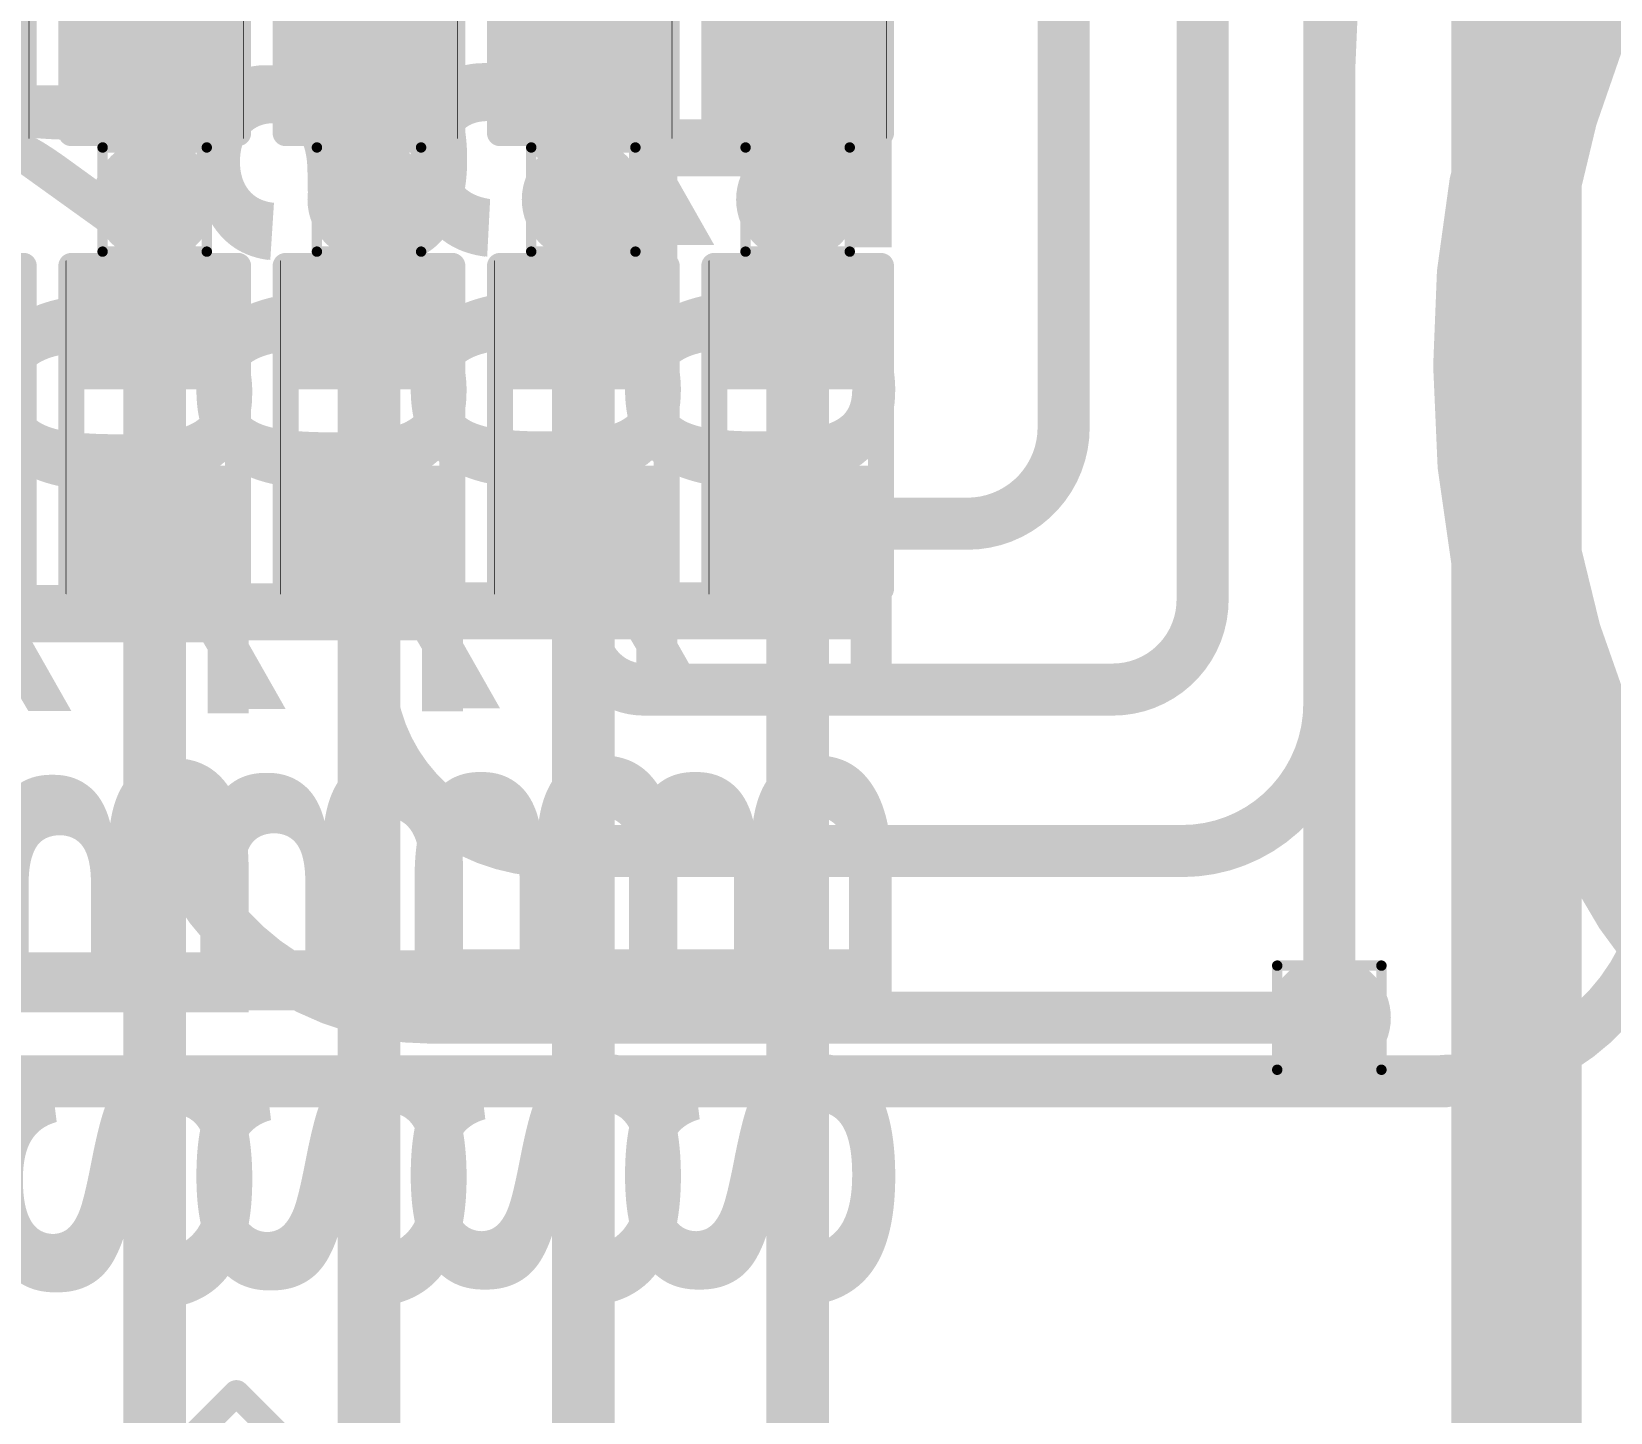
# Model space of a CAD drawing. Header units: inches. Extents: x 3 to 457, y -41 to 239.
# Drawn here: x 114.78 to 122.48, y 128 to 134.73 of the extents above; entities that cross this region are included whole.
import ezdxf

# ---------------------------------------------------------------- set-up
doc = ezdxf.new("R2010")
doc.units = ezdxf.units.IN
for name, color, linetype in [('Bottom Layer', 5, 'Continuous'), ('Drill Drawing', 1, 'Continuous'), ('Fabrication', 76, 'Continuous'), ('Top Layer', 1, 'Continuous'), ('Top Overlay', 2, 'Continuous'), ('Top Paste', 8, 'Continuous'), ('Top Solder', 216, 'Continuous'), ('Via Holes', 16, 'Continuous')]:
    doc.layers.add(name, color=color, linetype=linetype)
doc.styles.add('Arial Black_Bold', font='', dxfattribs={"height": 0.2})
doc.styles.get('Arial Black_Bold').set_extended_font_data('Arial Black', bold=True)

# ---------------------------------------------------------------- blocks, each defined once
blk = doc.blocks.new('S______B______0402_134')
at = {"layer": 'Top Layer'}
for points in [[(-0.6985, -0.3175), (-0.6985, 0.3175), (-0.2413, 0.3175), (-0.2413, -0.3175)], [(0.2413, -0.3175), (0.2413, 0.3175), (0.6985, 0.3175), (0.6985, -0.3175)]]:
    blk.add_hatch(color=1, dxfattribs=at).paths.add_polyline_path(points)
at = {"layer": 'Top Paste'}
for points in [[(-0.6985, -0.3175), (-0.6985, 0.3175), (-0.2413, 0.3175), (-0.2413, -0.3175)], [(0.2413, -0.3175), (0.2413, 0.3175), (0.6985, 0.3175), (0.6985, -0.3175)]]:
    blk.add_hatch(color=8, dxfattribs=at).paths.add_polyline_path(points)
at = {"layer": 'Top Solder'}
for points in [[(-0.7535, -0.3725), (-0.7535, 0.3725), (-0.1863, 0.3725), (-0.1863, -0.3725)], [(0.1863, -0.3725), (0.1863, 0.3725), (0.7535, 0.3725), (0.7535, -0.3725)]]:
    blk.add_hatch(color=216, dxfattribs=at).paths.add_polyline_path(points)
at = {"layer": 'Top Overlay'}
for points in [[(-0.7874, 0.4064, 0.127, 0.127, 0), (-0.7874, -0.4064, 0.127, 0.127, 0)], [(-0.7874, 0.4064, 0.127, 0.127, 0), (0.7874, 0.4064, 0.127, 0.127, 0)], [(0.7874, 0.4064, 0.127, 0.127, 0), (0.7874, -0.4064, 0.127, 0.127, 0)], [(-0.7874, -0.4064, 0.127, 0.127, 0), (0.7874, -0.4064, 0.127, 0.127, 0)], [(-0.8128, -0.4318, 0.00323, 0.00323, 0), (0.8128, -0.4318, 0.00323, 0.00323, 0)]]:
    blk.add_lwpolyline(points, format="xyseb", dxfattribs=at)
for points in [[(-0.8191, 0.4064, 0.0635, 0.0635, 1), (-0.7556, 0.4064, 0.0635, 0.0635, 1)], [(-0.8191, 0.4064, 0.0635, 0.0635, 1), (-0.7556, 0.4064, 0.0635, 0.0635, 1)], [(0.7556, 0.4064, 0.0635, 0.0635, 1), (0.8191, 0.4064, 0.0635, 0.0635, 1)], [(0.7556, 0.4064, 0.0635, 0.0635, 1), (0.8191, 0.4064, 0.0635, 0.0635, 1)], [(-0.8191, -0.4064, 0.0635, 0.0635, 1), (-0.7556, -0.4064, 0.0635, 0.0635, 1)], [(-0.8191, -0.4064, 0.0635, 0.0635, 1), (-0.7556, -0.4064, 0.0635, 0.0635, 1)], [(0.7556, -0.4064, 0.0635, 0.0635, 1), (0.8191, -0.4064, 0.0635, 0.0635, 1)], [(0.7556, -0.4064, 0.0635, 0.0635, 1), (0.8191, -0.4064, 0.0635, 0.0635, 1)], [(-0.8136, -0.4318, 0.00161, 0.00161, 1), (-0.812, -0.4318, 0.00161, 0.00161, 1)], [(0.812, -0.4318, 0.00161, 0.00161, 1), (0.8136, -0.4318, 0.00161, 0.00161, 1)]]:
    blk.add_lwpolyline(points, format="xyseb", close=True, dxfattribs=at)
blk = doc.blocks.new('S______B______0402_135')
at = {"layer": 'Top Layer'}
for points in [[(-0.6985, -0.3175), (-0.6985, 0.3175), (-0.2413, 0.3175), (-0.2413, -0.3175)], [(0.2413, -0.3175), (0.2413, 0.3175), (0.6985, 0.3175), (0.6985, -0.3175)]]:
    blk.add_hatch(color=1, dxfattribs=at).paths.add_polyline_path(points)
at = {"layer": 'Top Paste'}
for points in [[(-0.6985, -0.3175), (-0.6985, 0.3175), (-0.2413, 0.3175), (-0.2413, -0.3175)], [(0.2413, -0.3175), (0.2413, 0.3175), (0.6985, 0.3175), (0.6985, -0.3175)]]:
    blk.add_hatch(color=8, dxfattribs=at).paths.add_polyline_path(points)
at = {"layer": 'Top Solder'}
for points in [[(-0.7535, -0.3725), (-0.7535, 0.3725), (-0.1863, 0.3725), (-0.1863, -0.3725)], [(0.1863, -0.3725), (0.1863, 0.3725), (0.7535, 0.3725), (0.7535, -0.3725)]]:
    blk.add_hatch(color=216, dxfattribs=at).paths.add_polyline_path(points)
at = {"layer": 'Top Overlay'}
for points in [[(-0.7874, 0.4064, 0.127, 0.127, 0), (-0.7874, -0.4064, 0.127, 0.127, 0)], [(-0.7874, 0.4064, 0.127, 0.127, 0), (0.7874, 0.4064, 0.127, 0.127, 0)], [(0.7874, 0.4064, 0.127, 0.127, 0), (0.7874, -0.4064, 0.127, 0.127, 0)], [(-0.7874, -0.4064, 0.127, 0.127, 0), (0.7874, -0.4064, 0.127, 0.127, 0)], [(-0.8128, -0.4318, 0.00323, 0.00323, 0), (0.8128, -0.4318, 0.00323, 0.00323, 0)]]:
    blk.add_lwpolyline(points, format="xyseb", dxfattribs=at)
for points in [[(-0.8191, 0.4064, 0.0635, 0.0635, 1), (-0.7556, 0.4064, 0.0635, 0.0635, 1)], [(-0.8191, 0.4064, 0.0635, 0.0635, 1), (-0.7556, 0.4064, 0.0635, 0.0635, 1)], [(0.7556, 0.4064, 0.0635, 0.0635, 1), (0.8191, 0.4064, 0.0635, 0.0635, 1)], [(0.7556, 0.4064, 0.0635, 0.0635, 1), (0.8191, 0.4064, 0.0635, 0.0635, 1)], [(-0.8191, -0.4064, 0.0635, 0.0635, 1), (-0.7556, -0.4064, 0.0635, 0.0635, 1)], [(-0.8191, -0.4064, 0.0635, 0.0635, 1), (-0.7556, -0.4064, 0.0635, 0.0635, 1)], [(0.7556, -0.4064, 0.0635, 0.0635, 1), (0.8191, -0.4064, 0.0635, 0.0635, 1)], [(0.7556, -0.4064, 0.0635, 0.0635, 1), (0.8191, -0.4064, 0.0635, 0.0635, 1)], [(-0.8136, -0.4318, 0.00161, 0.00161, 1), (-0.812, -0.4318, 0.00161, 0.00161, 1)], [(0.812, -0.4318, 0.00161, 0.00161, 1), (0.8136, -0.4318, 0.00161, 0.00161, 1)]]:
    blk.add_lwpolyline(points, format="xyseb", close=True, dxfattribs=at)
blk = doc.blocks.new('S______B______0402_136')
at = {"layer": 'Top Layer'}
for points in [[(-0.6985, -0.3175), (-0.6985, 0.3175), (-0.2413, 0.3175), (-0.2413, -0.3175)], [(0.2413, -0.3175), (0.2413, 0.3175), (0.6985, 0.3175), (0.6985, -0.3175)]]:
    blk.add_hatch(color=1, dxfattribs=at).paths.add_polyline_path(points)
at = {"layer": 'Top Paste'}
for points in [[(-0.6985, -0.3175), (-0.6985, 0.3175), (-0.2413, 0.3175), (-0.2413, -0.3175)], [(0.2413, -0.3175), (0.2413, 0.3175), (0.6985, 0.3175), (0.6985, -0.3175)]]:
    blk.add_hatch(color=8, dxfattribs=at).paths.add_polyline_path(points)
at = {"layer": 'Top Solder'}
for points in [[(-0.7535, -0.3725), (-0.7535, 0.3725), (-0.1863, 0.3725), (-0.1863, -0.3725)], [(0.1863, -0.3725), (0.1863, 0.3725), (0.7535, 0.3725), (0.7535, -0.3725)]]:
    blk.add_hatch(color=216, dxfattribs=at).paths.add_polyline_path(points)
at = {"layer": 'Top Overlay'}
for points in [[(-0.7874, 0.4064, 0.127, 0.127, 0), (-0.7874, -0.4064, 0.127, 0.127, 0)], [(-0.7874, 0.4064, 0.127, 0.127, 0), (0.7874, 0.4064, 0.127, 0.127, 0)], [(0.7874, 0.4064, 0.127, 0.127, 0), (0.7874, -0.4064, 0.127, 0.127, 0)], [(-0.7874, -0.4064, 0.127, 0.127, 0), (0.7874, -0.4064, 0.127, 0.127, 0)], [(-0.8128, -0.4318, 0.00323, 0.00323, 0), (0.8128, -0.4318, 0.00323, 0.00323, 0)]]:
    blk.add_lwpolyline(points, format="xyseb", dxfattribs=at)
for points in [[(-0.8191, 0.4064, 0.0635, 0.0635, 1), (-0.7556, 0.4064, 0.0635, 0.0635, 1)], [(-0.8191, 0.4064, 0.0635, 0.0635, 1), (-0.7556, 0.4064, 0.0635, 0.0635, 1)], [(0.7556, 0.4064, 0.0635, 0.0635, 1), (0.8191, 0.4064, 0.0635, 0.0635, 1)], [(0.7556, 0.4064, 0.0635, 0.0635, 1), (0.8191, 0.4064, 0.0635, 0.0635, 1)], [(-0.8191, -0.4064, 0.0635, 0.0635, 1), (-0.7556, -0.4064, 0.0635, 0.0635, 1)], [(-0.8191, -0.4064, 0.0635, 0.0635, 1), (-0.7556, -0.4064, 0.0635, 0.0635, 1)], [(0.7556, -0.4064, 0.0635, 0.0635, 1), (0.8191, -0.4064, 0.0635, 0.0635, 1)], [(0.7556, -0.4064, 0.0635, 0.0635, 1), (0.8191, -0.4064, 0.0635, 0.0635, 1)], [(-0.8136, -0.4318, 0.00161, 0.00161, 1), (-0.812, -0.4318, 0.00161, 0.00161, 1)], [(0.812, -0.4318, 0.00161, 0.00161, 1), (0.8136, -0.4318, 0.00161, 0.00161, 1)]]:
    blk.add_lwpolyline(points, format="xyseb", close=True, dxfattribs=at)
at = {"layer": 'Top Overlay', "style": 'Arial Black_Bold'}
blk.add_text('SB03', height=1.27, dxfattribs=at).set_placement((1.0499, -0.436))
blk = doc.blocks.new('S______B______0402_137')
at = {"layer": 'Top Layer'}
for points in [[(-0.6985, -0.3175), (-0.6985, 0.3175), (-0.2413, 0.3175), (-0.2413, -0.3175)], [(0.2413, -0.3175), (0.2413, 0.3175), (0.6985, 0.3175), (0.6985, -0.3175)]]:
    blk.add_hatch(color=1, dxfattribs=at).paths.add_polyline_path(points)
at = {"layer": 'Top Paste'}
for points in [[(-0.6985, -0.3175), (-0.6985, 0.3175), (-0.2413, 0.3175), (-0.2413, -0.3175)], [(0.2413, -0.3175), (0.2413, 0.3175), (0.6985, 0.3175), (0.6985, -0.3175)]]:
    blk.add_hatch(color=8, dxfattribs=at).paths.add_polyline_path(points)
at = {"layer": 'Top Solder'}
for points in [[(-0.7535, -0.3725), (-0.7535, 0.3725), (-0.1863, 0.3725), (-0.1863, -0.3725)], [(0.1863, -0.3725), (0.1863, 0.3725), (0.7535, 0.3725), (0.7535, -0.3725)]]:
    blk.add_hatch(color=216, dxfattribs=at).paths.add_polyline_path(points)
at = {"layer": 'Top Overlay'}
for points in [[(-0.7874, 0.4064, 0.127, 0.127, 0), (-0.7874, -0.4064, 0.127, 0.127, 0)], [(-0.7874, 0.4064, 0.127, 0.127, 0), (0.7874, 0.4064, 0.127, 0.127, 0)], [(0.7874, 0.4064, 0.127, 0.127, 0), (0.7874, -0.4064, 0.127, 0.127, 0)], [(-0.7874, -0.4064, 0.127, 0.127, 0), (0.7874, -0.4064, 0.127, 0.127, 0)], [(-0.8128, -0.4318, 0.00323, 0.00323, 0), (0.8128, -0.4318, 0.00323, 0.00323, 0)]]:
    blk.add_lwpolyline(points, format="xyseb", dxfattribs=at)
for points in [[(-0.8191, 0.4064, 0.0635, 0.0635, 1), (-0.7556, 0.4064, 0.0635, 0.0635, 1)], [(-0.8191, 0.4064, 0.0635, 0.0635, 1), (-0.7556, 0.4064, 0.0635, 0.0635, 1)], [(0.7556, 0.4064, 0.0635, 0.0635, 1), (0.8191, 0.4064, 0.0635, 0.0635, 1)], [(0.7556, 0.4064, 0.0635, 0.0635, 1), (0.8191, 0.4064, 0.0635, 0.0635, 1)], [(-0.8191, -0.4064, 0.0635, 0.0635, 1), (-0.7556, -0.4064, 0.0635, 0.0635, 1)], [(-0.8191, -0.4064, 0.0635, 0.0635, 1), (-0.7556, -0.4064, 0.0635, 0.0635, 1)], [(0.7556, -0.4064, 0.0635, 0.0635, 1), (0.8191, -0.4064, 0.0635, 0.0635, 1)], [(0.7556, -0.4064, 0.0635, 0.0635, 1), (0.8191, -0.4064, 0.0635, 0.0635, 1)], [(-0.8136, -0.4318, 0.00161, 0.00161, 1), (-0.812, -0.4318, 0.00161, 0.00161, 1)], [(0.812, -0.4318, 0.00161, 0.00161, 1), (0.8136, -0.4318, 0.00161, 0.00161, 1)]]:
    blk.add_lwpolyline(points, format="xyseb", close=True, dxfattribs=at)
blk = doc.blocks.new('S______B______0402_138')
at = {"layer": 'Top Layer'}
for points in [[(-0.6985, -0.3175), (-0.6985, 0.3175), (-0.2413, 0.3175), (-0.2413, -0.3175)], [(0.2413, -0.3175), (0.2413, 0.3175), (0.6985, 0.3175), (0.6985, -0.3175)]]:
    blk.add_hatch(color=1, dxfattribs=at).paths.add_polyline_path(points)
at = {"layer": 'Top Paste'}
for points in [[(-0.6985, -0.3175), (-0.6985, 0.3175), (-0.2413, 0.3175), (-0.2413, -0.3175)], [(0.2413, -0.3175), (0.2413, 0.3175), (0.6985, 0.3175), (0.6985, -0.3175)]]:
    blk.add_hatch(color=8, dxfattribs=at).paths.add_polyline_path(points)
at = {"layer": 'Top Solder'}
for points in [[(-0.7535, -0.3725), (-0.7535, 0.3725), (-0.1863, 0.3725), (-0.1863, -0.3725)], [(0.1863, -0.3725), (0.1863, 0.3725), (0.7535, 0.3725), (0.7535, -0.3725)]]:
    blk.add_hatch(color=216, dxfattribs=at).paths.add_polyline_path(points)
at = {"layer": 'Top Overlay'}
for points in [[(-0.7874, 0.4064, 0.127, 0.127, 0), (-0.7874, -0.4064, 0.127, 0.127, 0)], [(-0.7874, 0.4064, 0.127, 0.127, 0), (0.7874, 0.4064, 0.127, 0.127, 0)], [(0.7874, 0.4064, 0.127, 0.127, 0), (0.7874, -0.4064, 0.127, 0.127, 0)], [(-0.7874, -0.4064, 0.127, 0.127, 0), (0.7874, -0.4064, 0.127, 0.127, 0)], [(-0.8128, -0.4318, 0.00323, 0.00323, 0), (0.8128, -0.4318, 0.00323, 0.00323, 0)]]:
    blk.add_lwpolyline(points, format="xyseb", dxfattribs=at)
for points in [[(-0.8191, 0.4064, 0.0635, 0.0635, 1), (-0.7556, 0.4064, 0.0635, 0.0635, 1)], [(-0.8191, 0.4064, 0.0635, 0.0635, 1), (-0.7556, 0.4064, 0.0635, 0.0635, 1)], [(0.7556, 0.4064, 0.0635, 0.0635, 1), (0.8191, 0.4064, 0.0635, 0.0635, 1)], [(0.7556, 0.4064, 0.0635, 0.0635, 1), (0.8191, 0.4064, 0.0635, 0.0635, 1)], [(-0.8191, -0.4064, 0.0635, 0.0635, 1), (-0.7556, -0.4064, 0.0635, 0.0635, 1)], [(-0.8191, -0.4064, 0.0635, 0.0635, 1), (-0.7556, -0.4064, 0.0635, 0.0635, 1)], [(0.7556, -0.4064, 0.0635, 0.0635, 1), (0.8191, -0.4064, 0.0635, 0.0635, 1)], [(0.7556, -0.4064, 0.0635, 0.0635, 1), (0.8191, -0.4064, 0.0635, 0.0635, 1)], [(-0.8136, -0.4318, 0.00161, 0.00161, 1), (-0.812, -0.4318, 0.00161, 0.00161, 1)], [(0.812, -0.4318, 0.00161, 0.00161, 1), (0.8136, -0.4318, 0.00161, 0.00161, 1)]]:
    blk.add_lwpolyline(points, format="xyseb", close=True, dxfattribs=at)
at = {"layer": 'Top Overlay', "style": 'Arial Black_Bold'}
blk.add_text('SB01', height=1.27, dxfattribs=at).set_placement((1.0499, -0.436))
blk = doc.blocks.new('S______B______0402_139')
at = {"layer": 'Top Layer'}
for points in [[(-0.6985, -0.3175), (-0.6985, 0.3175), (-0.2413, 0.3175), (-0.2413, -0.3175)], [(0.2413, -0.3175), (0.2413, 0.3175), (0.6985, 0.3175), (0.6985, -0.3175)]]:
    blk.add_hatch(color=1, dxfattribs=at).paths.add_polyline_path(points)
at = {"layer": 'Top Paste'}
for points in [[(-0.6985, -0.3175), (-0.6985, 0.3175), (-0.2413, 0.3175), (-0.2413, -0.3175)], [(0.2413, -0.3175), (0.2413, 0.3175), (0.6985, 0.3175), (0.6985, -0.3175)]]:
    blk.add_hatch(color=8, dxfattribs=at).paths.add_polyline_path(points)
at = {"layer": 'Top Solder'}
for points in [[(-0.7535, -0.3725), (-0.7535, 0.3725), (-0.1863, 0.3725), (-0.1863, -0.3725)], [(0.1863, -0.3725), (0.1863, 0.3725), (0.7535, 0.3725), (0.7535, -0.3725)]]:
    blk.add_hatch(color=216, dxfattribs=at).paths.add_polyline_path(points)
at = {"layer": 'Top Overlay'}
for points in [[(-0.7874, -0.4064, 0.127, 0.127, 0), (-0.7874, 0.4064, 0.127, 0.127, 0)], [(0.7874, 0.4064, 0.127, 0.127, 0), (-0.7874, 0.4064, 0.127, 0.127, 0)], [(0.7874, -0.4064, 0.127, 0.127, 0), (0.7874, 0.4064, 0.127, 0.127, 0)], [(0.7874, -0.4064, 0.127, 0.127, 0), (-0.7874, -0.4064, 0.127, 0.127, 0)], [(0.8128, -0.4318, 0.00323, 0.00323, 0), (-0.8128, -0.4318, 0.00323, 0.00323, 0)]]:
    blk.add_lwpolyline(points, format="xyseb", dxfattribs=at)
for points in [[(-0.8191, 0.4064, 0.0635, 0.0635, 1), (-0.7556, 0.4064, 0.0635, 0.0635, 1)], [(-0.8191, 0.4064, 0.0635, 0.0635, 1), (-0.7556, 0.4064, 0.0635, 0.0635, 1)], [(0.7556, 0.4064, 0.0635, 0.0635, 1), (0.8191, 0.4064, 0.0635, 0.0635, 1)], [(0.7556, 0.4064, 0.0635, 0.0635, 1), (0.8191, 0.4064, 0.0635, 0.0635, 1)], [(-0.8191, -0.4064, 0.0635, 0.0635, 1), (-0.7556, -0.4064, 0.0635, 0.0635, 1)], [(-0.8191, -0.4064, 0.0635, 0.0635, 1), (-0.7556, -0.4064, 0.0635, 0.0635, 1)], [(0.7556, -0.4064, 0.0635, 0.0635, 1), (0.8191, -0.4064, 0.0635, 0.0635, 1)], [(0.7556, -0.4064, 0.0635, 0.0635, 1), (0.8191, -0.4064, 0.0635, 0.0635, 1)], [(-0.8136, -0.4318, 0.00161, 0.00161, 1), (-0.812, -0.4318, 0.00161, 0.00161, 1)], [(0.812, -0.4318, 0.00161, 0.00161, 1), (0.8136, -0.4318, 0.00161, 0.00161, 1)]]:
    blk.add_lwpolyline(points, format="xyseb", close=True, dxfattribs=at)
blk = doc.blocks.new('S______B______0402_147')
at = {"layer": 'Top Layer'}
for points in [[(-0.6985, -0.3175), (-0.6985, 0.3175), (-0.2413, 0.3175), (-0.2413, -0.3175)], [(0.2413, -0.3175), (0.2413, 0.3175), (0.6985, 0.3175), (0.6985, -0.3175)]]:
    blk.add_hatch(color=1, dxfattribs=at).paths.add_polyline_path(points)
at = {"layer": 'Top Paste'}
for points in [[(-0.6985, -0.3175), (-0.6985, 0.3175), (-0.2413, 0.3175), (-0.2413, -0.3175)], [(0.2413, -0.3175), (0.2413, 0.3175), (0.6985, 0.3175), (0.6985, -0.3175)]]:
    blk.add_hatch(color=8, dxfattribs=at).paths.add_polyline_path(points)
at = {"layer": 'Top Solder'}
for points in [[(-0.7535, -0.3725), (-0.7535, 0.3725), (-0.1863, 0.3725), (-0.1863, -0.3725)], [(0.1863, -0.3725), (0.1863, 0.3725), (0.7535, 0.3725), (0.7535, -0.3725)]]:
    blk.add_hatch(color=216, dxfattribs=at).paths.add_polyline_path(points)
at = {"layer": 'Top Overlay'}
for points in [[(-0.7874, -0.4064, 0.127, 0.127, 0), (-0.7874, 0.4064, 0.127, 0.127, 0)], [(0.7874, 0.4064, 0.127, 0.127, 0), (-0.7874, 0.4064, 0.127, 0.127, 0)], [(0.7874, -0.4064, 0.127, 0.127, 0), (0.7874, 0.4064, 0.127, 0.127, 0)], [(0.7874, -0.4064, 0.127, 0.127, 0), (-0.7874, -0.4064, 0.127, 0.127, 0)], [(0.8128, -0.4318, 0.00323, 0.00323, 0), (-0.8128, -0.4318, 0.00323, 0.00323, 0)]]:
    blk.add_lwpolyline(points, format="xyseb", dxfattribs=at)
for points in [[(-0.8191, 0.4064, 0.0635, 0.0635, 1), (-0.7556, 0.4064, 0.0635, 0.0635, 1)], [(-0.8191, 0.4064, 0.0635, 0.0635, 1), (-0.7556, 0.4064, 0.0635, 0.0635, 1)], [(0.7556, 0.4064, 0.0635, 0.0635, 1), (0.8191, 0.4064, 0.0635, 0.0635, 1)], [(0.7556, 0.4064, 0.0635, 0.0635, 1), (0.8191, 0.4064, 0.0635, 0.0635, 1)], [(-0.8191, -0.4064, 0.0635, 0.0635, 1), (-0.7556, -0.4064, 0.0635, 0.0635, 1)], [(-0.8191, -0.4064, 0.0635, 0.0635, 1), (-0.7556, -0.4064, 0.0635, 0.0635, 1)], [(0.7556, -0.4064, 0.0635, 0.0635, 1), (0.8191, -0.4064, 0.0635, 0.0635, 1)], [(0.7556, -0.4064, 0.0635, 0.0635, 1), (0.8191, -0.4064, 0.0635, 0.0635, 1)], [(-0.8136, -0.4318, 0.00161, 0.00161, 1), (-0.812, -0.4318, 0.00161, 0.00161, 1)], [(0.812, -0.4318, 0.00161, 0.00161, 1), (0.8136, -0.4318, 0.00161, 0.00161, 1)]]:
    blk.add_lwpolyline(points, format="xyseb", close=True, dxfattribs=at)
at = {"layer": 'Top Overlay', "style": 'Arial Black_Bold'}
blk.add_text('SB101', height=1.27, rotation=-180, dxfattribs=at).set_placement((4.329, 0.4473))
blk = doc.blocks.new('S______B______0402_148')
at = {"layer": 'Top Layer'}
for points in [[(-0.6985, -0.3175), (-0.6985, 0.3175), (-0.2413, 0.3175), (-0.2413, -0.3175)], [(0.2413, -0.3175), (0.2413, 0.3175), (0.6985, 0.3175), (0.6985, -0.3175)]]:
    blk.add_hatch(color=1, dxfattribs=at).paths.add_polyline_path(points)
at = {"layer": 'Top Paste'}
for points in [[(-0.6985, -0.3175), (-0.6985, 0.3175), (-0.2413, 0.3175), (-0.2413, -0.3175)], [(0.2413, -0.3175), (0.2413, 0.3175), (0.6985, 0.3175), (0.6985, -0.3175)]]:
    blk.add_hatch(color=8, dxfattribs=at).paths.add_polyline_path(points)
at = {"layer": 'Top Solder'}
for points in [[(-0.7535, -0.3725), (-0.7535, 0.3725), (-0.1863, 0.3725), (-0.1863, -0.3725)], [(0.1863, -0.3725), (0.1863, 0.3725), (0.7535, 0.3725), (0.7535, -0.3725)]]:
    blk.add_hatch(color=216, dxfattribs=at).paths.add_polyline_path(points)
at = {"layer": 'Top Overlay'}
for points in [[(-0.7874, -0.4064, 0.127, 0.127, 0), (-0.7874, 0.4064, 0.127, 0.127, 0)], [(0.7874, 0.4064, 0.127, 0.127, 0), (-0.7874, 0.4064, 0.127, 0.127, 0)], [(0.7874, -0.4064, 0.127, 0.127, 0), (0.7874, 0.4064, 0.127, 0.127, 0)], [(0.7874, -0.4064, 0.127, 0.127, 0), (-0.7874, -0.4064, 0.127, 0.127, 0)], [(0.8128, -0.4318, 0.00323, 0.00323, 0), (-0.8128, -0.4318, 0.00323, 0.00323, 0)]]:
    blk.add_lwpolyline(points, format="xyseb", dxfattribs=at)
for points in [[(-0.8191, 0.4064, 0.0635, 0.0635, 1), (-0.7556, 0.4064, 0.0635, 0.0635, 1)], [(-0.8191, 0.4064, 0.0635, 0.0635, 1), (-0.7556, 0.4064, 0.0635, 0.0635, 1)], [(0.7556, 0.4064, 0.0635, 0.0635, 1), (0.8191, 0.4064, 0.0635, 0.0635, 1)], [(0.7556, 0.4064, 0.0635, 0.0635, 1), (0.8191, 0.4064, 0.0635, 0.0635, 1)], [(-0.8191, -0.4064, 0.0635, 0.0635, 1), (-0.7556, -0.4064, 0.0635, 0.0635, 1)], [(-0.8191, -0.4064, 0.0635, 0.0635, 1), (-0.7556, -0.4064, 0.0635, 0.0635, 1)], [(0.7556, -0.4064, 0.0635, 0.0635, 1), (0.8191, -0.4064, 0.0635, 0.0635, 1)], [(0.7556, -0.4064, 0.0635, 0.0635, 1), (0.8191, -0.4064, 0.0635, 0.0635, 1)], [(-0.8136, -0.4318, 0.00161, 0.00161, 1), (-0.812, -0.4318, 0.00161, 0.00161, 1)], [(0.812, -0.4318, 0.00161, 0.00161, 1), (0.8136, -0.4318, 0.00161, 0.00161, 1)]]:
    blk.add_lwpolyline(points, format="xyseb", close=True, dxfattribs=at)
at = {"layer": 'Top Overlay', "style": 'Arial Black_Bold'}
blk.add_text('SB103', height=1.27, rotation=-180, dxfattribs=at).set_placement((4.3331, 0.4473))
blk = doc.blocks.new('S______B______0402_149')
at = {"layer": 'Top Layer'}
for points in [[(-0.6985, -0.3175), (-0.6985, 0.3175), (-0.2413, 0.3175), (-0.2413, -0.3175)], [(0.2413, -0.3175), (0.2413, 0.3175), (0.6985, 0.3175), (0.6985, -0.3175)]]:
    blk.add_hatch(color=1, dxfattribs=at).paths.add_polyline_path(points)
at = {"layer": 'Top Paste'}
for points in [[(-0.6985, -0.3175), (-0.6985, 0.3175), (-0.2413, 0.3175), (-0.2413, -0.3175)], [(0.2413, -0.3175), (0.2413, 0.3175), (0.6985, 0.3175), (0.6985, -0.3175)]]:
    blk.add_hatch(color=8, dxfattribs=at).paths.add_polyline_path(points)
at = {"layer": 'Top Solder'}
for points in [[(-0.7535, -0.3725), (-0.7535, 0.3725), (-0.1863, 0.3725), (-0.1863, -0.3725)], [(0.1863, -0.3725), (0.1863, 0.3725), (0.7535, 0.3725), (0.7535, -0.3725)]]:
    blk.add_hatch(color=216, dxfattribs=at).paths.add_polyline_path(points)
at = {"layer": 'Top Overlay'}
for points in [[(-0.7874, -0.4064, 0.127, 0.127, 0), (-0.7874, 0.4064, 0.127, 0.127, 0)], [(0.7874, 0.4064, 0.127, 0.127, 0), (-0.7874, 0.4064, 0.127, 0.127, 0)], [(0.7874, -0.4064, 0.127, 0.127, 0), (0.7874, 0.4064, 0.127, 0.127, 0)], [(0.7874, -0.4064, 0.127, 0.127, 0), (-0.7874, -0.4064, 0.127, 0.127, 0)], [(0.8128, -0.4318, 0.00323, 0.00323, 0), (-0.8128, -0.4318, 0.00323, 0.00323, 0)]]:
    blk.add_lwpolyline(points, format="xyseb", dxfattribs=at)
for points in [[(-0.8191, 0.4064, 0.0635, 0.0635, 1), (-0.7556, 0.4064, 0.0635, 0.0635, 1)], [(-0.8191, 0.4064, 0.0635, 0.0635, 1), (-0.7556, 0.4064, 0.0635, 0.0635, 1)], [(0.7556, 0.4064, 0.0635, 0.0635, 1), (0.8191, 0.4064, 0.0635, 0.0635, 1)], [(0.7556, 0.4064, 0.0635, 0.0635, 1), (0.8191, 0.4064, 0.0635, 0.0635, 1)], [(-0.8191, -0.4064, 0.0635, 0.0635, 1), (-0.7556, -0.4064, 0.0635, 0.0635, 1)], [(-0.8191, -0.4064, 0.0635, 0.0635, 1), (-0.7556, -0.4064, 0.0635, 0.0635, 1)], [(0.7556, -0.4064, 0.0635, 0.0635, 1), (0.8191, -0.4064, 0.0635, 0.0635, 1)], [(0.7556, -0.4064, 0.0635, 0.0635, 1), (0.8191, -0.4064, 0.0635, 0.0635, 1)], [(-0.8136, -0.4318, 0.00161, 0.00161, 1), (-0.812, -0.4318, 0.00161, 0.00161, 1)], [(0.812, -0.4318, 0.00161, 0.00161, 1), (0.8136, -0.4318, 0.00161, 0.00161, 1)]]:
    blk.add_lwpolyline(points, format="xyseb", close=True, dxfattribs=at)
at = {"layer": 'Top Overlay', "style": 'Arial Black_Bold'}
blk.add_text('SB102', height=1.27, rotation=-180, dxfattribs=at).set_placement((4.329, 0.4473))
blk = doc.blocks.new('S______B______0402_150')
at = {"layer": 'Top Layer'}
for points in [[(-0.6985, -0.3175), (-0.6985, 0.3175), (-0.2413, 0.3175), (-0.2413, -0.3175)], [(0.2413, -0.3175), (0.2413, 0.3175), (0.6985, 0.3175), (0.6985, -0.3175)]]:
    blk.add_hatch(color=1, dxfattribs=at).paths.add_polyline_path(points)
at = {"layer": 'Top Paste'}
for points in [[(-0.6985, -0.3175), (-0.6985, 0.3175), (-0.2413, 0.3175), (-0.2413, -0.3175)], [(0.2413, -0.3175), (0.2413, 0.3175), (0.6985, 0.3175), (0.6985, -0.3175)]]:
    blk.add_hatch(color=8, dxfattribs=at).paths.add_polyline_path(points)
at = {"layer": 'Top Solder'}
for points in [[(-0.7535, -0.3725), (-0.7535, 0.3725), (-0.1863, 0.3725), (-0.1863, -0.3725)], [(0.1863, -0.3725), (0.1863, 0.3725), (0.7535, 0.3725), (0.7535, -0.3725)]]:
    blk.add_hatch(color=216, dxfattribs=at).paths.add_polyline_path(points)
at = {"layer": 'Top Overlay'}
for points in [[(-0.7874, -0.4064, 0.127, 0.127, 0), (-0.7874, 0.4064, 0.127, 0.127, 0)], [(0.7874, 0.4064, 0.127, 0.127, 0), (-0.7874, 0.4064, 0.127, 0.127, 0)], [(0.7874, -0.4064, 0.127, 0.127, 0), (0.7874, 0.4064, 0.127, 0.127, 0)], [(0.7874, -0.4064, 0.127, 0.127, 0), (-0.7874, -0.4064, 0.127, 0.127, 0)], [(0.8128, -0.4318, 0.00323, 0.00323, 0), (-0.8128, -0.4318, 0.00323, 0.00323, 0)]]:
    blk.add_lwpolyline(points, format="xyseb", dxfattribs=at)
for points in [[(-0.8191, 0.4064, 0.0635, 0.0635, 1), (-0.7556, 0.4064, 0.0635, 0.0635, 1)], [(-0.8191, 0.4064, 0.0635, 0.0635, 1), (-0.7556, 0.4064, 0.0635, 0.0635, 1)], [(0.7556, 0.4064, 0.0635, 0.0635, 1), (0.8191, 0.4064, 0.0635, 0.0635, 1)], [(0.7556, 0.4064, 0.0635, 0.0635, 1), (0.8191, 0.4064, 0.0635, 0.0635, 1)], [(-0.8191, -0.4064, 0.0635, 0.0635, 1), (-0.7556, -0.4064, 0.0635, 0.0635, 1)], [(-0.8191, -0.4064, 0.0635, 0.0635, 1), (-0.7556, -0.4064, 0.0635, 0.0635, 1)], [(0.7556, -0.4064, 0.0635, 0.0635, 1), (0.8191, -0.4064, 0.0635, 0.0635, 1)], [(0.7556, -0.4064, 0.0635, 0.0635, 1), (0.8191, -0.4064, 0.0635, 0.0635, 1)], [(-0.8136, -0.4318, 0.00161, 0.00161, 1), (-0.812, -0.4318, 0.00161, 0.00161, 1)], [(0.812, -0.4318, 0.00161, 0.00161, 1), (0.8136, -0.4318, 0.00161, 0.00161, 1)]]:
    blk.add_lwpolyline(points, format="xyseb", close=True, dxfattribs=at)
at = {"layer": 'Top Overlay', "style": 'Arial Black_Bold'}
blk.add_text('SB104', height=1.27, rotation=-180, dxfattribs=at).set_placement((4.3425, 0.4473))

msp = doc.modelspace()

# ---------------------------------------------------------------- hatches: boundary and pattern name
at = {"layer": 'Bottom Layer'}
h = msp.add_hatch(color=5, dxfattribs=at)
edge = h.paths.add_edge_path()
edge.add_arc((115.383, 133.9112), 0.3, 0, 360)
h = msp.add_hatch(color=5, dxfattribs=at)
edge = h.paths.add_edge_path()
edge.add_arc((116.428, 133.9112), 0.3, 0, 360)
h = msp.add_hatch(color=5, dxfattribs=at)
edge = h.paths.add_edge_path()
edge.add_arc((117.473, 133.9112), 0.3, 0, 360)
h = msp.add_hatch(color=5, dxfattribs=at)
edge = h.paths.add_edge_path()
edge.add_arc((118.518, 133.9112), 0.3, 0, 360)
h = msp.add_hatch(color=5, dxfattribs=at)
edge = h.paths.add_edge_path()
edge.add_arc((121.1105, 129.921), 0.3, 0, 360)
at = {"layer": 'Top Layer'}
h = msp.add_hatch(color=1, dxfattribs=at)
edge = h.paths.add_edge_path()
edge.add_arc((115.383, 133.9112), 0.3, 0, 360)
h = msp.add_hatch(color=1, dxfattribs=at)
edge = h.paths.add_edge_path()
edge.add_arc((116.428, 133.9112), 0.3, 0, 360)
h = msp.add_hatch(color=1, dxfattribs=at)
edge = h.paths.add_edge_path()
edge.add_arc((117.473, 133.9112), 0.3, 0, 360)
h = msp.add_hatch(color=1, dxfattribs=at)
edge = h.paths.add_edge_path()
edge.add_arc((118.518, 133.9112), 0.3, 0, 360)
h = msp.add_hatch(color=1, dxfattribs=at)
edge = h.paths.add_edge_path()
edge.add_arc((121.1105, 129.921), 0.3, 0, 360)
at = {"layer": 'Via Holes'}
h = msp.add_hatch(color=7, dxfattribs=at)
edge = h.paths.add_edge_path()
edge.add_arc((115.383, 133.9112), 0.15, 0, 360)
h = msp.add_hatch(color=7, dxfattribs=at)
edge = h.paths.add_edge_path()
edge.add_arc((116.428, 133.9112), 0.15, 0, 360)
h = msp.add_hatch(color=7, dxfattribs=at)
edge = h.paths.add_edge_path()
edge.add_arc((117.473, 133.9112), 0.15, 0, 360)
h = msp.add_hatch(color=7, dxfattribs=at)
edge = h.paths.add_edge_path()
edge.add_arc((118.518, 133.9112), 0.15, 0, 360)
h = msp.add_hatch(color=7, dxfattribs=at)
edge = h.paths.add_edge_path()
edge.add_arc((121.1105, 129.921), 0.15, 0, 360)

# ---------------------------------------------------------------- linework, layer by layer
at = {"layer": 'Bottom Layer'}
for points in [[(121.9349, 133.1155, 0.635, 0.635, -0.412682), (126.1807, 137.4629, 0.635, 0.635, 0)], [(121.1105, 134.5582, 0.254, 0.254, -0.198965), (122.0552, 136.8384, 0.254, 0.254, 0)], [(121.1105, 134.5582, 0.254, 0.254, 0), (121.1105, 134.5571, 0.254, 0.254, 0)], [(121.1105, 129.921, 0.254, 0.254, 0), (121.1105, 134.5571, 0.254, 0.254, 0)], [(115.383, 122.2683, 0.3048, 0.3048, 0), (115.383, 133.9112, 0.3048, 0.3048, 0)], [(116.428, 123.0044, 0.3048, 0.3048, 0), (116.428, 133.9112, 0.3048, 0.3048, 0)], [(117.473, 124.2842, 0.3048, 0.3048, 0), (117.473, 133.9112, 0.3048, 0.3048, 0)], [(118.518, 127.7604, 0.3048, 0.3048, 0), (118.518, 133.9112, 0.3048, 0.3048, 0)], [(121.9349, 133.1155, 0.635, 0.635, 0), (121.9352, 133.0804, 0.635, 0.635, 0)], [(126.4848, 128.4703, 0.635, 0.635, -0.413422), (121.9352, 133.0804, 0.635, 0.635, 0)]]:
    msp.add_lwpolyline(points, format="xyseb", dxfattribs=at)
for points in [[(121.047, 134.5582, 0.127, 0.127, 1), (121.174, 134.5582, 0.127, 0.127, 1)], [(121.047, 134.5582, 0.127, 0.127, 1), (121.174, 134.5582, 0.127, 0.127, 1)], [(121.047, 134.5571, 0.127, 0.127, 1), (121.174, 134.5571, 0.127, 0.127, 1)], [(121.047, 134.5571, 0.127, 0.127, 1), (121.174, 134.5571, 0.127, 0.127, 1)], [(115.3068, 133.9112, 0.1524, 0.1524, 1), (115.4592, 133.9112, 0.1524, 0.1524, 1)], [(116.3518, 133.9112, 0.1524, 0.1524, 1), (116.5042, 133.9112, 0.1524, 0.1524, 1)], [(117.3968, 133.9112, 0.1524, 0.1524, 1), (117.5492, 133.9112, 0.1524, 0.1524, 1)], [(118.4418, 133.9112, 0.1524, 0.1524, 1), (118.5942, 133.9112, 0.1524, 0.1524, 1)], [(121.7761, 133.1155, 0.3175, 0.3175, 1), (122.0936, 133.1155, 0.3175, 0.3175, 1)], [(121.7761, 133.1155, 0.3175, 0.3175, 1), (122.0936, 133.1155, 0.3175, 0.3175, 1)], [(121.7764, 133.0804, 0.3175, 0.3175, 1), (122.0939, 133.0804, 0.3175, 0.3175, 1)], [(121.7764, 133.0804, 0.3175, 0.3175, 1), (122.0939, 133.0804, 0.3175, 0.3175, 1)], [(121.047, 129.921, 0.127, 0.127, 1), (121.174, 129.921, 0.127, 0.127, 1)]]:
    msp.add_lwpolyline(points, format="xyseb", close=True, dxfattribs=at)
at = {"layer": 'Drill Drawing'}
for points in [[(115.129, 134.1652, 0.0508, 0.0508, 0), (115.637, 134.1652, 0.0508, 0.0508, 0)], [(115.129, 133.6572, 0.0508, 0.0508, 0), (115.129, 134.1652, 0.0508, 0.0508, 0)], [(115.637, 133.6572, 0.0508, 0.0508, 0), (115.637, 134.1652, 0.0508, 0.0508, 0)], [(116.174, 134.1652, 0.0508, 0.0508, 0), (116.682, 134.1652, 0.0508, 0.0508, 0)], [(116.174, 133.6572, 0.0508, 0.0508, 0), (116.174, 134.1652, 0.0508, 0.0508, 0)], [(116.682, 133.6572, 0.0508, 0.0508, 0), (116.682, 134.1652, 0.0508, 0.0508, 0)], [(117.219, 134.1652, 0.0508, 0.0508, 0), (117.727, 134.1652, 0.0508, 0.0508, 0)], [(117.219, 133.6572, 0.0508, 0.0508, 0), (117.219, 134.1652, 0.0508, 0.0508, 0)], [(117.727, 133.6572, 0.0508, 0.0508, 0), (117.727, 134.1652, 0.0508, 0.0508, 0)], [(118.264, 134.1652, 0.0508, 0.0508, 0), (118.772, 134.1652, 0.0508, 0.0508, 0)], [(118.264, 133.6572, 0.0508, 0.0508, 0), (118.264, 134.1652, 0.0508, 0.0508, 0)], [(118.772, 133.6572, 0.0508, 0.0508, 0), (118.772, 134.1652, 0.0508, 0.0508, 0)], [(115.129, 133.6572, 0.0508, 0.0508, 0), (115.637, 133.6572, 0.0508, 0.0508, 0)], [(116.174, 133.6572, 0.0508, 0.0508, 0), (116.682, 133.6572, 0.0508, 0.0508, 0)], [(117.219, 133.6572, 0.0508, 0.0508, 0), (117.727, 133.6572, 0.0508, 0.0508, 0)], [(118.264, 133.6572, 0.0508, 0.0508, 0), (118.772, 133.6572, 0.0508, 0.0508, 0)], [(120.8565, 130.175, 0.0508, 0.0508, 0), (121.3645, 130.175, 0.0508, 0.0508, 0)], [(120.8565, 129.667, 0.0508, 0.0508, 0), (120.8565, 130.175, 0.0508, 0.0508, 0)], [(121.3645, 129.667, 0.0508, 0.0508, 0), (121.3645, 130.175, 0.0508, 0.0508, 0)], [(120.8565, 129.667, 0.0508, 0.0508, 0), (121.3645, 129.667, 0.0508, 0.0508, 0)]]:
    msp.add_lwpolyline(points, format="xyseb", dxfattribs=at)
for points in [[(115.1163, 134.1652, 0.0254, 0.0254, 1), (115.1417, 134.1652, 0.0254, 0.0254, 1)], [(115.1163, 134.1652, 0.0254, 0.0254, 1), (115.1417, 134.1652, 0.0254, 0.0254, 1)], [(115.6243, 134.1652, 0.0254, 0.0254, 1), (115.6497, 134.1652, 0.0254, 0.0254, 1)], [(115.6243, 134.1652, 0.0254, 0.0254, 1), (115.6497, 134.1652, 0.0254, 0.0254, 1)], [(116.1613, 134.1652, 0.0254, 0.0254, 1), (116.1867, 134.1652, 0.0254, 0.0254, 1)], [(116.1613, 134.1652, 0.0254, 0.0254, 1), (116.1867, 134.1652, 0.0254, 0.0254, 1)], [(116.6693, 134.1652, 0.0254, 0.0254, 1), (116.6947, 134.1652, 0.0254, 0.0254, 1)], [(116.6693, 134.1652, 0.0254, 0.0254, 1), (116.6947, 134.1652, 0.0254, 0.0254, 1)], [(117.2063, 134.1652, 0.0254, 0.0254, 1), (117.2317, 134.1652, 0.0254, 0.0254, 1)], [(117.2063, 134.1652, 0.0254, 0.0254, 1), (117.2317, 134.1652, 0.0254, 0.0254, 1)], [(117.7143, 134.1652, 0.0254, 0.0254, 1), (117.7397, 134.1652, 0.0254, 0.0254, 1)], [(117.7143, 134.1652, 0.0254, 0.0254, 1), (117.7397, 134.1652, 0.0254, 0.0254, 1)], [(118.2513, 134.1652, 0.0254, 0.0254, 1), (118.2767, 134.1652, 0.0254, 0.0254, 1)], [(118.2513, 134.1652, 0.0254, 0.0254, 1), (118.2767, 134.1652, 0.0254, 0.0254, 1)], [(118.7593, 134.1652, 0.0254, 0.0254, 1), (118.7847, 134.1652, 0.0254, 0.0254, 1)], [(118.7593, 134.1652, 0.0254, 0.0254, 1), (118.7847, 134.1652, 0.0254, 0.0254, 1)], [(115.1163, 133.6572, 0.0254, 0.0254, 1), (115.1417, 133.6572, 0.0254, 0.0254, 1)], [(115.1163, 133.6572, 0.0254, 0.0254, 1), (115.1417, 133.6572, 0.0254, 0.0254, 1)], [(115.6243, 133.6572, 0.0254, 0.0254, 1), (115.6497, 133.6572, 0.0254, 0.0254, 1)], [(115.6243, 133.6572, 0.0254, 0.0254, 1), (115.6497, 133.6572, 0.0254, 0.0254, 1)], [(116.1613, 133.6572, 0.0254, 0.0254, 1), (116.1867, 133.6572, 0.0254, 0.0254, 1)], [(116.1613, 133.6572, 0.0254, 0.0254, 1), (116.1867, 133.6572, 0.0254, 0.0254, 1)], [(116.6693, 133.6572, 0.0254, 0.0254, 1), (116.6947, 133.6572, 0.0254, 0.0254, 1)], [(116.6693, 133.6572, 0.0254, 0.0254, 1), (116.6947, 133.6572, 0.0254, 0.0254, 1)], [(117.2063, 133.6572, 0.0254, 0.0254, 1), (117.2317, 133.6572, 0.0254, 0.0254, 1)], [(117.2063, 133.6572, 0.0254, 0.0254, 1), (117.2317, 133.6572, 0.0254, 0.0254, 1)], [(117.7143, 133.6572, 0.0254, 0.0254, 1), (117.7397, 133.6572, 0.0254, 0.0254, 1)], [(117.7143, 133.6572, 0.0254, 0.0254, 1), (117.7397, 133.6572, 0.0254, 0.0254, 1)], [(118.2513, 133.6572, 0.0254, 0.0254, 1), (118.2767, 133.6572, 0.0254, 0.0254, 1)], [(118.2513, 133.6572, 0.0254, 0.0254, 1), (118.2767, 133.6572, 0.0254, 0.0254, 1)], [(118.7593, 133.6572, 0.0254, 0.0254, 1), (118.7847, 133.6572, 0.0254, 0.0254, 1)], [(118.7593, 133.6572, 0.0254, 0.0254, 1), (118.7847, 133.6572, 0.0254, 0.0254, 1)], [(120.8438, 130.175, 0.0254, 0.0254, 1), (120.8692, 130.175, 0.0254, 0.0254, 1)], [(120.8438, 130.175, 0.0254, 0.0254, 1), (120.8692, 130.175, 0.0254, 0.0254, 1)], [(121.3518, 130.175, 0.0254, 0.0254, 1), (121.3772, 130.175, 0.0254, 0.0254, 1)], [(121.3518, 130.175, 0.0254, 0.0254, 1), (121.3772, 130.175, 0.0254, 0.0254, 1)], [(120.8438, 129.667, 0.0254, 0.0254, 1), (120.8692, 129.667, 0.0254, 0.0254, 1)], [(120.8438, 129.667, 0.0254, 0.0254, 1), (120.8692, 129.667, 0.0254, 0.0254, 1)], [(121.3518, 129.667, 0.0254, 0.0254, 1), (121.3772, 129.667, 0.0254, 0.0254, 1)], [(121.3518, 129.667, 0.0254, 0.0254, 1), (121.3772, 129.667, 0.0254, 0.0254, 1)]]:
    msp.add_lwpolyline(points, format="xyseb", close=True, dxfattribs=at)
at = {"layer": 'Fabrication'}
for points in [[(122.7511, 130.6944, 0.254, 0.254, -0.414214), (121.6695, 129.6128, 0.254, 0.254, 0)], [(107.3298, 129.6101, 0.254, 0.254, 0), (121.6695, 129.6101, 0.254, 0.254, 0)]]:
    msp.add_lwpolyline(points, format="xyseb", dxfattribs=at)
for points in [[(121.606, 129.6128, 0.127, 0.127, 1), (121.733, 129.6128, 0.127, 0.127, 1)], [(121.606, 129.6101, 0.127, 0.127, 1), (121.733, 129.6101, 0.127, 0.127, 1)]]:
    msp.add_lwpolyline(points, format="xyseb", close=True, dxfattribs=at)
at = {"layer": 'Top Layer'}
for points in [[(121.1105, 131.4507, 0.254, 0.254, 0), (121.1105, 137.0747, 0.254, 0.254, 0)], [(119.8151, 132.8, 0.254, 0.254, 0), (119.8151, 135.9885, 0.254, 0.254, 0)], [(122.023, 127.0686, 0.635, 0.635, 0), (122.023, 135.1208, 0.635, 0.635, 0)], [(120.4926, 131.9594, 0.254, 0.254, 0), (120.4926, 135.0687, 0.254, 0.254, 0)], [(115.383, 133.9112, 0.2794, 0.2794, 0), (115.383, 134.5526, 0.2794, 0.2794, 0)], [(116.428, 133.9112, 0.2794, 0.2794, 0), (116.428, 134.5526, 0.2794, 0.2794, 0)], [(117.473, 133.9112, 0.2794, 0.2794, 0), (117.473, 134.5526, 0.2794, 0.2794, 0)], [(118.518, 133.9112, 0.2794, 0.2794, 0), (118.518, 134.5526, 0.2794, 0.2794, 0)], [(115.383, 133.2699, 0.2794, 0.2794, 0), (115.383, 133.9112, 0.2794, 0.2794, 0)], [(116.428, 133.2699, 0.2794, 0.2794, 0), (116.428, 133.9112, 0.2794, 0.2794, 0)], [(117.473, 133.2699, 0.2794, 0.2794, 0), (117.473, 133.9112, 0.2794, 0.2794, 0)], [(118.518, 133.2699, 0.2794, 0.2794, 0), (118.518, 133.9112, 0.2794, 0.2794, 0)], [(119.8151, 132.8, 0.254, 0.254, -0.414214), (119.3452, 132.3301, 0.254, 0.254, 0)], [(115.383, 131.2736, 0.254, 0.254, 0), (115.383, 132.3301, 0.254, 0.254, 0)], [(116.428, 131.6317, 0.254, 0.254, 0), (116.428, 132.3301, 0.254, 0.254, 0)], [(117.473, 131.8179, 0.254, 0.254, 0), (117.473, 132.3301, 0.254, 0.254, 0)], [(118.518, 132.3301, 0.254, 0.254, 0), (119.3452, 132.3301, 0.254, 0.254, 0)], [(120.4926, 131.9594, 0.254, 0.254, -0.414214), (120.0544, 131.5212, 0.254, 0.254, 0)], [(117.7697, 131.5212, 0.254, 0.254, -0.414214), (117.473, 131.8179, 0.254, 0.254, 0)], [(117.3259, 130.7338, 0.254, 0.254, -0.414214), (116.428, 131.6317, 0.254, 0.254, 0)], [(117.7697, 131.5212, 0.254, 0.254, 0), (120.0544, 131.5212, 0.254, 0.254, 0)], [(121.1105, 131.4507, 0.254, 0.254, -0.414214), (120.3935, 130.7338, 0.254, 0.254, 0)], [(116.7356, 129.921, 0.254, 0.254, -0.414214), (115.383, 131.2736, 0.254, 0.254, 0)], [(117.3259, 130.7338, 0.254, 0.254, 0), (120.3924, 130.7338, 0.254, 0.254, 0)], [(120.3924, 130.7338, 0.254, 0.254, 0), (120.3935, 130.7338, 0.254, 0.254, 0)], [(116.7356, 129.921, 0.254, 0.254, 0), (121.1105, 129.921, 0.254, 0.254, 0)]]:
    msp.add_lwpolyline(points, format="xyseb", dxfattribs=at)
for points in [[(115.3131, 134.5526, 0.1397, 0.1397, 1), (115.4528, 134.5526, 0.1397, 0.1397, 1)], [(116.3581, 134.5526, 0.1397, 0.1397, 1), (116.4978, 134.5526, 0.1397, 0.1397, 1)], [(117.4032, 134.5526, 0.1397, 0.1397, 1), (117.5429, 134.5526, 0.1397, 0.1397, 1)], [(118.4482, 134.5526, 0.1397, 0.1397, 1), (118.5879, 134.5526, 0.1397, 0.1397, 1)], [(115.3131, 133.9112, 0.1397, 0.1397, 1), (115.4528, 133.9112, 0.1397, 0.1397, 1)], [(115.3131, 133.9112, 0.1397, 0.1397, 1), (115.4528, 133.9112, 0.1397, 0.1397, 1)], [(116.3581, 133.9112, 0.1397, 0.1397, 1), (116.4978, 133.9112, 0.1397, 0.1397, 1)], [(116.3581, 133.9112, 0.1397, 0.1397, 1), (116.4978, 133.9112, 0.1397, 0.1397, 1)], [(117.4032, 133.9112, 0.1397, 0.1397, 1), (117.5429, 133.9112, 0.1397, 0.1397, 1)], [(117.4032, 133.9112, 0.1397, 0.1397, 1), (117.5429, 133.9112, 0.1397, 0.1397, 1)], [(118.4482, 133.9112, 0.1397, 0.1397, 1), (118.5879, 133.9112, 0.1397, 0.1397, 1)], [(118.4482, 133.9112, 0.1397, 0.1397, 1), (118.5879, 133.9112, 0.1397, 0.1397, 1)], [(115.3131, 133.2699, 0.1397, 0.1397, 1), (115.4528, 133.2699, 0.1397, 0.1397, 1)], [(116.3581, 133.2699, 0.1397, 0.1397, 1), (116.4978, 133.2699, 0.1397, 0.1397, 1)], [(117.4032, 133.2699, 0.1397, 0.1397, 1), (117.5429, 133.2699, 0.1397, 0.1397, 1)], [(118.4482, 133.2699, 0.1397, 0.1397, 1), (118.5879, 133.2699, 0.1397, 0.1397, 1)], [(119.7516, 132.8, 0.127, 0.127, 1), (119.8786, 132.8, 0.127, 0.127, 1)], [(119.7516, 132.8, 0.127, 0.127, 1), (119.8786, 132.8, 0.127, 0.127, 1)], [(115.3195, 132.3301, 0.127, 0.127, 1), (115.4465, 132.3301, 0.127, 0.127, 1)], [(116.3645, 132.3301, 0.127, 0.127, 1), (116.4915, 132.3301, 0.127, 0.127, 1)], [(117.4095, 132.3301, 0.127, 0.127, 1), (117.5365, 132.3301, 0.127, 0.127, 1)], [(118.4545, 132.3301, 0.127, 0.127, 1), (118.5815, 132.3301, 0.127, 0.127, 1)], [(119.2817, 132.3301, 0.127, 0.127, 1), (119.4087, 132.3301, 0.127, 0.127, 1)], [(119.2817, 132.3301, 0.127, 0.127, 1), (119.4087, 132.3301, 0.127, 0.127, 1)], [(120.4291, 131.9594, 0.127, 0.127, 1), (120.5561, 131.9594, 0.127, 0.127, 1)], [(120.4291, 131.9594, 0.127, 0.127, 1), (120.5561, 131.9594, 0.127, 0.127, 1)], [(117.4095, 131.8179, 0.127, 0.127, 1), (117.5365, 131.8179, 0.127, 0.127, 1)], [(117.4095, 131.8179, 0.127, 0.127, 1), (117.5365, 131.8179, 0.127, 0.127, 1)], [(116.3645, 131.6317, 0.127, 0.127, 1), (116.4915, 131.6317, 0.127, 0.127, 1)], [(116.3645, 131.6317, 0.127, 0.127, 1), (116.4915, 131.6317, 0.127, 0.127, 1)], [(117.7062, 131.5212, 0.127, 0.127, 1), (117.8332, 131.5212, 0.127, 0.127, 1)], [(117.7062, 131.5212, 0.127, 0.127, 1), (117.8332, 131.5212, 0.127, 0.127, 1)], [(119.9909, 131.5212, 0.127, 0.127, 1), (120.1179, 131.5212, 0.127, 0.127, 1)], [(119.9909, 131.5212, 0.127, 0.127, 1), (120.1179, 131.5212, 0.127, 0.127, 1)], [(121.047, 131.4507, 0.127, 0.127, 1), (121.174, 131.4507, 0.127, 0.127, 1)], [(121.047, 131.4507, 0.127, 0.127, 1), (121.174, 131.4507, 0.127, 0.127, 1)], [(115.3195, 131.2736, 0.127, 0.127, 1), (115.4465, 131.2736, 0.127, 0.127, 1)], [(115.3195, 131.2736, 0.127, 0.127, 1), (115.4465, 131.2736, 0.127, 0.127, 1)], [(117.2624, 130.7338, 0.127, 0.127, 1), (117.3894, 130.7338, 0.127, 0.127, 1)], [(117.2624, 130.7338, 0.127, 0.127, 1), (117.3894, 130.7338, 0.127, 0.127, 1)], [(120.3289, 130.7338, 0.127, 0.127, 1), (120.4559, 130.7338, 0.127, 0.127, 1)], [(120.3289, 130.7338, 0.127, 0.127, 1), (120.4559, 130.7338, 0.127, 0.127, 1)], [(120.33, 130.7338, 0.127, 0.127, 1), (120.457, 130.7338, 0.127, 0.127, 1)], [(120.33, 130.7338, 0.127, 0.127, 1), (120.457, 130.7338, 0.127, 0.127, 1)], [(116.6721, 129.921, 0.127, 0.127, 1), (116.7991, 129.921, 0.127, 0.127, 1)], [(116.6721, 129.921, 0.127, 0.127, 1), (116.7991, 129.921, 0.127, 0.127, 1)], [(121.047, 129.921, 0.127, 0.127, 1), (121.174, 129.921, 0.127, 0.127, 1)]]:
    msp.add_lwpolyline(points, format="xyseb", close=True, dxfattribs=at)
at = {"layer": 'Top Overlay'}
for points in [[(113.902, 126.2103, 0.127, 0.127, 0), (115.7816, 128.0899, 0.127, 0.127, 0)], [(115.7816, 128.0899, 0.127, 0.127, 0), (116.3912, 127.4803, 0.127, 0.127, 0)]]:
    msp.add_lwpolyline(points, format="xyseb", dxfattribs=at)
msp.add_lwpolyline([(115.7498, 128.0899, 0.0635, 0.0635, 1), (115.8133, 128.0899, 0.0635, 0.0635, 1)], format="xyseb", close=True, dxfattribs=at)
msp.add_lwpolyline([(115.7498, 128.0899, 0.0635, 0.0635, 1), (115.8133, 128.0899, 0.0635, 0.0635, 1)], format="xyseb", close=True, dxfattribs=at)

# ---------------------------------------------------------------- block references
for name, p, rotation in [('S______B______0402_136', (116.428, 135.0225), 90), ('S______B______0402_138', (118.518, 135.0225), 90), ('S______B______0402_134', (114.3379, 135.0225), 90), ('S______B______0402_135', (115.383, 135.0225), 90), ('S______B______0402_137', (117.473, 135.0225), 90), ('S______B______0402_150', (115.383, 132.8), 270), ('S______B______0402_148', (116.428, 132.8), 270), ('S______B______0402_149', (117.473, 132.8), 270), ('S______B______0402_147', (118.518, 132.8), 270), ('S______B______0402_139', (114.3379, 132.8), 270)]:
    msp.add_blockref(name, p, dxfattribs=dict(rotation=rotation))

# ---------------------------------------------------------------- texts
at = {"layer": 'Top Overlay', "style": 'Arial Black_Bold'}
for s, p in [('SB104', (115.8408, 128.4575)), ('SB103', (116.8858, 128.4669)), ('SB102', (117.9308, 128.471)), ('SB101', (118.9759, 128.471))]:
    msp.add_text(s, height=1.27, rotation=90, dxfattribs=at).set_placement(p)

doc.saveas('drawing.dxf')
